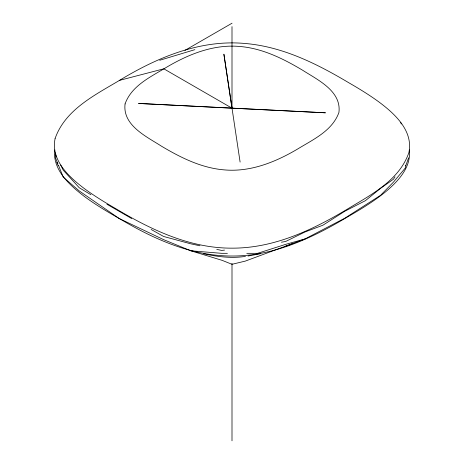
<?xml version="1.0" encoding="UTF-8"?>
<svg xmlns="http://www.w3.org/2000/svg" width="464" height="464" viewBox="0 0 464 464"><rect width="100%" height="100%" fill="white"/><g stroke="black" fill="none" stroke-linecap="round" stroke-linejoin="round"><path stroke-width="0.7" d="M54.688 149.889C52.507 170.352 70.186 185.617 84.912 196.864C96.413 205.332 108.767 212.524 121.145 219.623C154.825 239.581 192.171 256.128 232.029 256.018C274.311 256.227 313.304 237.458 348.795 216.195C361.497 208.87 374.036 201.156 385.456 191.916C397.822 181.569 411.498 167.359 409.312 149.889M55.448 152.911L55.228 154.338L56.509 156.867M405.71 165.196L405.269 168.043L393.443 182.137L380.526 195.338L344.769 218.219L304.976 238.954L245.311 261.099L232 264.3L222.088 260.339L190.837 250.804L163.618 239.644L119.213 218.527L79.24 190.93L63.237 177.138L58.429 165.196M55.483 155.852L55.228 157.232L57.896 163.867M408.622 157.806L405.832 165.573M395.021 176.819L393.443 179.237L380.526 188.372L365.423 200.663L344.769 211.253L322.886 225.22L304.976 231.988L285.644 241.477L281.428 242.208M184.997 50.35L232.046 23.2M284.478 246.703L293.196 243.38M159.691 60.279L194.863 49.654M304.976 238.954L285.644 244.371L257.543 253.332L246.778 253.327M119.231 80.429L163.827 68.817L232 108.182L325.45 112.804L138.55 103.443L232 108.182L223.892 54.172L240.108 162.081M260.304 253.785L248.02 256.035M245.444 256.383C231.53 258.576 217.396 256.731 203.737 253.785M224.53 250.096L221.659 250.421L216.752 249.377M227.401 253.321L221.659 253.321L190.837 250.804M199.943 245.781L190.837 243.838L163.618 236.478L151.107 229.454M131.718 218.579L106.911 204.235M90.921 194.718L79.24 187.758L63.237 170.166L60.674 165.103M56.759 162.145L58.168 165.573M400.763 122.641L401.296 123.958M232 26.628L232 108.448M232 263.401L232 440.8M55.106 138.504C50.564 160.237 69.206 177.271 84.912 188.999C94.581 196.086 104.823 202.345 115.211 208.324C150.701 229.599 189.735 248.344 232.029 248.153C273.435 248.315 311.86 230.37 346.689 209.542C370.568 194.961 399.214 180.67 408.894 152.569C413.436 130.836 394.794 113.808 379.088 102.08C369.419 94.987 359.177 88.728 348.789 82.749C316.657 63.603 282.071 46.325 244.18 43.407C201.074 39.695 159.651 56.533 123.25 78.109C97.614 93.815 65.72 108.269 55.106 138.504M125.065 103.924C122.426 125.303 146.224 136.399 161.397 146.137C180.827 157.714 201.741 168.154 224.651 169.917C250.705 172.161 275.744 161.988 297.743 148.944C313.316 139.438 332.415 130.732 338.935 112.433C341.574 91.054 317.776 79.959 302.603 70.221C283.179 58.644 262.27 48.204 239.366 46.441C213.307 44.196 188.262 54.375 166.257 67.419C150.684 76.92 131.585 85.631 125.065 103.924"/></g></svg>
